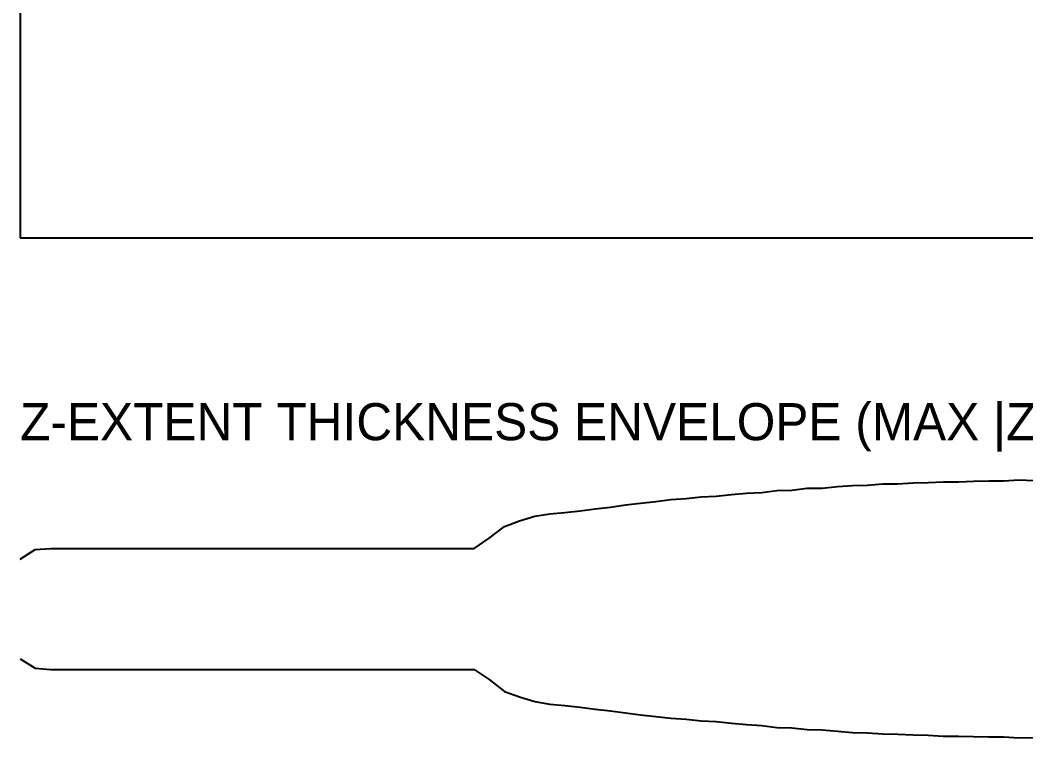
# Model space of a CAD drawing. Extents: x -22 to 217, y -59 to 33.
# Drawn here: x -22.1 to 37.5, y -59.2 to -16.6 of the extents above; entities that cross this region are included whole.
import ezdxf

# ---------------------------------------------------------------- set-up
doc = ezdxf.new("R2010")
doc.units = 0

msp = doc.modelspace()

# ---------------------------------------------------------------- linework, layer by layer
at = {"layer": 'BOUNDING_BOX'}
for p, q in [((-22.1168, 15.6545), (-22.1168, -29.5451)), ((-22.1168, -29.5451), (139.4452, -29.5451))]:
    msp.add_line(p, q, dxfattribs=at)
at = {"layer": 'Z_EXTENT_ENVELOPE'}
for p, q in [((28.1469, -44.2006), (29.0445, -44.1334)), ((29.0445, -44.1334), (29.9421, -44.1294)), ((29.9421, -44.1294), (30.8396, -44.0734)), ((30.8396, -44.0734), (31.7372, -44.0551)), ((31.7372, -44.0551), (32.6348, -44.0115)), ((32.6348, -44.0115), (33.5323, -44.0086)), ((33.5323, -44.0086), (34.4299, -43.9782)), ((34.4299, -43.9782), (35.3275, -43.953)), ((35.3275, -43.953), (36.225, -43.959)), ((36.225, -43.959), (37.1226, -43.9005)), ((37.1226, -43.9005), (38.0202, -43.9241)), ((20.0688, -44.7668), (20.9664, -44.6865)), ((20.9664, -44.6865), (21.864, -44.6338)), ((21.864, -44.6338), (22.7615, -44.5241)), ((22.7615, -44.5241), (23.6591, -44.4995)), ((23.6591, -44.4995), (24.5567, -44.393)), ((24.5567, -44.393), (25.4542, -44.3863)), ((25.4542, -44.3863), (26.3518, -44.2968)), ((26.3518, -44.2968), (27.2494, -44.2241)), ((27.2494, -44.2241), (28.1469, -44.2006)), ((13.7859, -45.3757), (14.6834, -45.2718)), ((14.6834, -45.2718), (15.581, -45.1694)), ((15.581, -45.1694), (16.4786, -45.0661)), ((16.4786, -45.0661), (17.3761, -45.0044)), ((17.3761, -45.0044), (18.2737, -44.9058)), ((18.2737, -44.9058), (19.1713, -44.8627)), ((19.1713, -44.8627), (20.0688, -44.7668)), ((8.4005, -46.054), (9.298, -45.9007)), ((9.298, -45.9007), (10.1956, -45.8215)), ((10.1956, -45.8215), (11.0932, -45.7241)), ((11.0932, -45.7241), (11.9907, -45.6111)), ((11.9907, -45.6111), (12.8883, -45.5124)), ((12.8883, -45.5124), (13.7859, -45.3757)), ((6.6053, -46.652), (7.5029, -46.3241)), ((7.5029, -46.3241), (8.4005, -46.054)), ((5.7078, -47.3527), (6.6053, -46.652)), ((4.8102, -47.9548), (5.7078, -47.3527)), ((-22.1168, -48.5888), (-21.2192, -48.0242)), ((-21.2192, -48.0242), (-20.3217, -47.9594)), ((-20.3217, -47.9594), (-19.4241, -47.9596)), ((-19.4241, -47.9596), (-18.5265, -47.9599)), ((-18.5265, -47.9599), (-17.629, -47.9595)), ((-17.629, -47.9595), (-16.7314, -47.9595)), ((-16.7314, -47.9595), (-15.8338, -47.9595)), ((-15.8338, -47.9595), (-14.9363, -47.9603)), ((-14.9363, -47.9603), (-14.0387, -47.9602)), ((-14.0387, -47.9602), (-13.1411, -47.96)), ((-13.1411, -47.96), (-12.2436, -47.9603)), ((-12.2436, -47.9603), (-11.346, -47.9603)), ((-11.346, -47.9603), (-10.4484, -47.9598)), ((-10.4484, -47.9598), (-9.5509, -47.9601)), ((-9.5509, -47.9601), (-8.6533, -47.9611)), ((-8.6533, -47.9611), (-7.7557, -47.9609)), ((-7.7557, -47.9609), (-6.8582, -47.96)), ((-6.8582, -47.96), (-5.9606, -47.9613)), ((-5.9606, -47.9613), (-5.063, -47.96)), ((-5.063, -47.96), (-4.1655, -47.9616)), ((-4.1655, -47.9616), (-3.2679, -47.9599)), ((-3.2679, -47.9599), (-2.3703, -47.9602)), ((-2.3703, -47.9602), (-1.4728, -47.9599)), ((-1.4728, -47.9599), (-0.5752, -47.9603)), ((-0.5752, -47.9603), (0.3224, -47.9607)), ((0.3224, -47.9607), (1.2199, -47.9613)), ((1.2199, -47.9613), (2.1175, -47.9605)), ((2.1175, -47.9605), (3.0151, -47.9608)), ((3.0151, -47.9608), (3.9126, -47.9596)), ((3.9126, -47.9596), (4.8102, -47.9548)), ((-22.1168, -54.5015), (-21.2192, -55.0661)), ((-21.2192, -55.0661), (-20.3217, -55.1309)), ((-20.3217, -55.1309), (-19.4241, -55.1307)), ((-19.4241, -55.1307), (-18.5265, -55.1304)), ((-18.5265, -55.1304), (-17.629, -55.1308)), ((-17.629, -55.1308), (-16.7314, -55.1308)), ((-16.7314, -55.1308), (-15.8338, -55.1308)), ((-15.8338, -55.1308), (-14.9363, -55.13)), ((-14.9363, -55.13), (-14.0387, -55.1301)), ((-14.0387, -55.1301), (-13.1411, -55.1303)), ((-13.1411, -55.1303), (-12.2436, -55.13)), ((-12.2436, -55.13), (-11.346, -55.13)), ((-11.346, -55.13), (-10.4484, -55.1305)), ((-10.4484, -55.1305), (-9.5509, -55.1302)), ((-9.5509, -55.1302), (-8.6533, -55.1292)), ((-8.6533, -55.1292), (-7.7557, -55.1294)), ((-7.7557, -55.1294), (-6.8582, -55.1303)), ((-6.8582, -55.1303), (-5.9606, -55.129)), ((-5.9606, -55.129), (-5.063, -55.1303)), ((-5.063, -55.1303), (-4.1655, -55.1286)), ((-4.1655, -55.1286), (-3.2679, -55.1304)), ((-3.2679, -55.1304), (-2.3703, -55.1301)), ((-2.3703, -55.1301), (-1.4728, -55.1304)), ((-1.4728, -55.1304), (-0.5752, -55.13)), ((-0.5752, -55.13), (0.3224, -55.1296)), ((0.3224, -55.1296), (1.2199, -55.129)), ((1.2199, -55.129), (2.1175, -55.1298)), ((2.1175, -55.1298), (3.0151, -55.1295)), ((3.0151, -55.1295), (3.9126, -55.1307)), ((3.9126, -55.1307), (4.8102, -55.1355)), ((4.8102, -55.1355), (5.7078, -55.7376)), ((5.7078, -55.7376), (6.6053, -56.4383)), ((6.6053, -56.4383), (7.5029, -56.7661)), ((7.5029, -56.7661), (8.4005, -57.0363)), ((8.4005, -57.0363), (9.298, -57.1896)), ((9.298, -57.1896), (10.1956, -57.2688)), ((10.1956, -57.2688), (11.0932, -57.3661)), ((11.0932, -57.3661), (11.9907, -57.4792)), ((11.9907, -57.4792), (12.8883, -57.5779)), ((12.8883, -57.5779), (13.7859, -57.7146)), ((13.7859, -57.7146), (14.6834, -57.8185)), ((14.6834, -57.8185), (15.581, -57.9209)), ((15.581, -57.9209), (16.4786, -58.0241)), ((16.4786, -58.0241), (17.3761, -58.0859)), ((17.3761, -58.0859), (18.2737, -58.1845)), ((18.2737, -58.1845), (19.1713, -58.2276)), ((19.1713, -58.2276), (20.0688, -58.3235)), ((20.0688, -58.3235), (20.9664, -58.4038)), ((20.9664, -58.4038), (21.864, -58.4565)), ((21.864, -58.4565), (22.7615, -58.5661)), ((22.7615, -58.5661), (23.6591, -58.5908)), ((23.6591, -58.5908), (24.5567, -58.6973)), ((24.5567, -58.6973), (25.4542, -58.704)), ((25.4542, -58.704), (26.3518, -58.7935)), ((26.3518, -58.7935), (27.2494, -58.8661)), ((27.2494, -58.8661), (28.1469, -58.8897)), ((28.1469, -58.8897), (29.0445, -58.9569)), ((29.0445, -58.9569), (29.9421, -58.9609)), ((29.9421, -58.9609), (30.8396, -59.0169)), ((30.8396, -59.0169), (31.7372, -59.0352)), ((31.7372, -59.0352), (32.6348, -59.0788)), ((32.6348, -59.0788), (33.5323, -59.0817)), ((33.5323, -59.0817), (34.4299, -59.1121)), ((34.4299, -59.1121), (35.3275, -59.1373)), ((35.3275, -59.1373), (36.225, -59.1312)), ((36.225, -59.1312), (37.1226, -59.1898)), ((37.1226, -59.1898), (38.0202, -59.1661))]:
    msp.add_line(p, q, dxfattribs=at)

# ---------------------------------------------------------------- texts
at = {"layer": 'DIMENSIONS'}
msp.add_text('Z-EXTENT THICKNESS ENVELOPE (MAX |Z| VS X, NOT A SECTION):', height=2.2, dxfattribs=at).set_placement((-22.117, -41.545))

doc.saveas('drawing.dxf')
